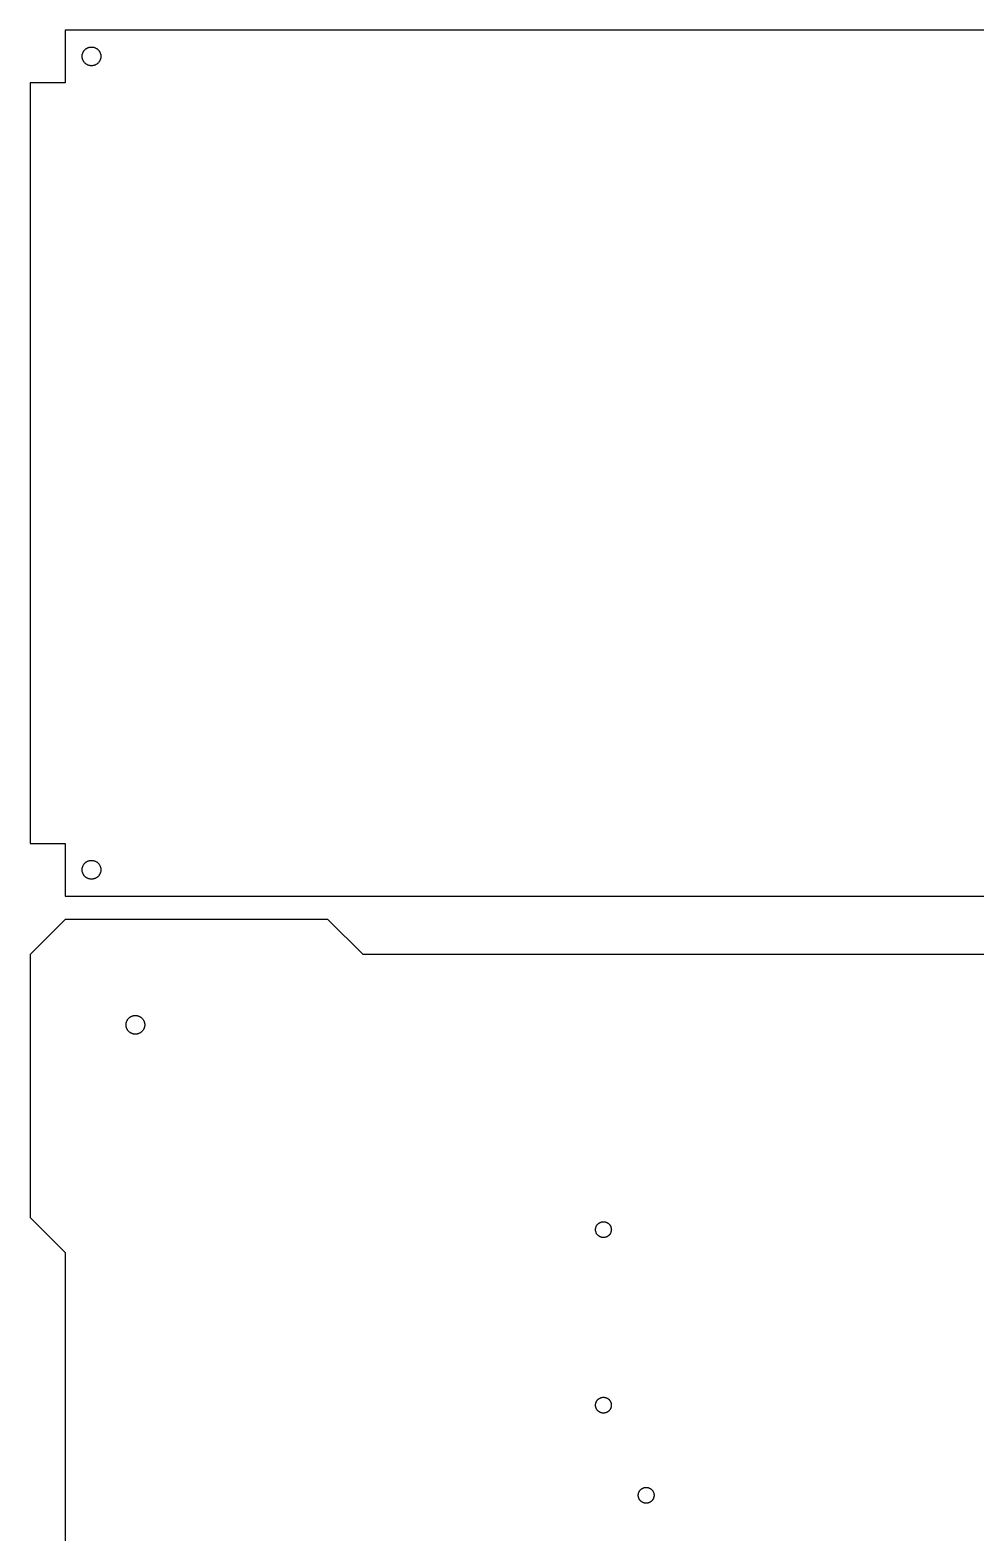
# Model space of a CAD drawing. Header units: metres. Extents: x 4 to 972, y 4 to 512.
# Drawn here: x 4 to 165.7, y 255.2 to 512 of the extents above; entities that cross this region are included whole.
import ezdxf

# ---------------------------------------------------------------- set-up
doc = ezdxf.new("R2010")
doc.units = ezdxf.units.M

msp = doc.modelspace()

# ---------------------------------------------------------------- linework, layer by layer
for p, q in [((318, 512), (10, 512)), ((10, 512), (10, 503)), ((13.2628, 508.515), (13.3141, 508.575)), ((13.3141, 508.575), (13.3683, 508.632)), ((13.3683, 508.632), (13.4252, 508.686)), ((13.4252, 508.686), (13.4847, 508.737)), ((13.4847, 508.737), (13.5466, 508.785)), ((13.5466, 508.785), (13.6108, 508.831)), ((13.6108, 508.831), (13.6772, 508.873)), ((13.6772, 508.873), (13.7455, 508.911)), ((13.7455, 508.911), (13.8157, 508.947)), ((13.8157, 508.947), (13.8875, 508.979)), ((13.8875, 508.979), (13.9608, 509.007)), ((13.9608, 509.007), (14.0354, 509.032)), ((14.0354, 509.032), (14.1111, 509.052)), ((14.1111, 509.052), (14.1878, 509.07)), ((14.1878, 509.07), (14.2652, 509.083)), ((14.2652, 509.083), (14.3431, 509.093)), ((14.3431, 509.093), (14.4215, 509.099)), ((14.4215, 509.099), (14.5, 509.1)), ((14.5, 509.1), (14.5785, 509.099)), ((14.5785, 509.099), (14.6569, 509.093)), ((14.6569, 509.093), (14.7348, 509.083)), ((14.7348, 509.083), (14.8122, 509.07)), ((14.8122, 509.07), (14.8889, 509.052)), ((14.8889, 509.052), (14.9646, 509.032)), ((14.9646, 509.032), (15.0392, 509.007)), ((15.0392, 509.007), (15.1125, 508.979)), ((15.1125, 508.979), (15.1843, 508.947)), ((15.1843, 508.947), (15.2544, 508.911)), ((15.2544, 508.911), (15.3228, 508.873)), ((15.3228, 508.873), (15.3892, 508.831)), ((15.3892, 508.831), (15.4534, 508.785)), ((15.4534, 508.785), (15.5153, 508.737)), ((15.5153, 508.737), (15.5748, 508.686)), ((15.5748, 508.686), (15.6317, 508.632)), ((15.6317, 508.632), (15.6859, 508.575)), ((15.6859, 508.575), (15.7372, 508.515)), ((12.8995, 507.5), (12.9015, 507.579)), ((12.9015, 507.421), (12.8995, 507.5)), ((12.9015, 507.579), (12.9072, 507.657)), ((12.9072, 507.343), (12.9015, 507.421)), ((12.9072, 507.657), (12.9169, 507.735)), ((12.9169, 507.265), (12.9072, 507.343)), ((12.9169, 507.735), (12.9303, 507.812)), ((12.9303, 507.188), (12.9169, 507.265)), ((12.9303, 507.812), (12.9475, 507.889)), ((12.9475, 507.111), (12.9303, 507.188)), ((12.9475, 507.889), (12.9685, 507.965)), ((12.9685, 507.035), (12.9475, 507.111)), ((12.9685, 507.965), (12.9931, 508.039)), ((12.9931, 506.961), (12.9685, 507.035)), ((12.9931, 508.039), (13.0214, 508.112)), ((13.0214, 506.888), (12.9931, 506.961)), ((13.0214, 508.112), (13.0532, 508.184)), ((13.0532, 506.816), (13.0214, 506.888)), ((13.0532, 508.184), (13.0885, 508.254)), ((13.0885, 506.746), (13.0532, 506.816)), ((13.0885, 508.254), (13.1272, 508.323)), ((13.1272, 506.677), (13.0885, 506.746)), ((13.1272, 508.323), (13.1693, 508.389)), ((13.1693, 506.611), (13.1272, 506.677)), ((13.1693, 508.389), (13.2145, 508.453)), ((13.2145, 506.547), (13.1693, 506.611)), ((13.2145, 508.453), (13.2628, 508.515)), ((13.2628, 506.485), (13.2145, 506.547)), ((13.3141, 506.425), (13.2628, 506.485)), ((13.3683, 506.368), (13.3141, 506.425)), ((13.4252, 506.314), (13.3683, 506.368)), ((13.4847, 506.263), (13.4252, 506.314)), ((13.5466, 506.214), (13.4847, 506.263)), ((13.6108, 506.169), (13.5466, 506.214)), ((13.6772, 506.127), (13.6108, 506.169)), ((13.7455, 506.089), (13.6772, 506.127)), ((13.8157, 506.053), (13.7455, 506.089)), ((13.8875, 506.021), (13.8157, 506.053)), ((13.9608, 505.993), (13.8875, 506.021)), ((14.0354, 505.968), (13.9608, 505.993)), ((14.1111, 505.948), (14.0354, 505.968)), ((14.9646, 505.968), (14.8889, 505.948)), ((15.0392, 505.993), (14.9646, 505.968)), ((15.1125, 506.021), (15.0392, 505.993)), ((15.1843, 506.053), (15.1125, 506.021)), ((15.2544, 506.089), (15.1843, 506.053)), ((15.3228, 506.127), (15.2544, 506.089)), ((15.3892, 506.169), (15.3228, 506.127)), ((15.4534, 506.214), (15.3892, 506.169)), ((15.5153, 506.263), (15.4534, 506.214)), ((15.5748, 506.314), (15.5153, 506.263)), ((15.6317, 506.368), (15.5748, 506.314)), ((15.6859, 506.425), (15.6317, 506.368)), ((15.7372, 506.485), (15.6859, 506.425)), ((15.7372, 508.515), (15.7855, 508.453)), ((15.7855, 506.547), (15.7372, 506.485)), ((15.7855, 508.453), (15.8307, 508.389)), ((15.8307, 506.611), (15.7855, 506.547)), ((15.8307, 508.389), (15.8727, 508.323)), ((15.8727, 506.677), (15.8307, 506.611)), ((15.8727, 508.323), (15.9115, 508.254)), ((15.9115, 506.746), (15.8727, 506.677)), ((15.9115, 508.254), (15.9468, 508.184)), ((15.9468, 506.816), (15.9115, 506.746)), ((15.9468, 508.184), (15.9786, 508.112)), ((15.9786, 506.888), (15.9468, 506.816)), ((15.9786, 508.112), (16.0069, 508.039)), ((16.0069, 506.961), (15.9786, 506.888)), ((16.0069, 508.039), (16.0315, 507.965)), ((16.0315, 507.035), (16.0069, 506.961)), ((16.0315, 507.965), (16.0525, 507.889)), ((16.0525, 507.111), (16.0315, 507.035)), ((16.0525, 507.889), (16.0697, 507.812)), ((16.0697, 507.188), (16.0525, 507.111)), ((16.0697, 507.812), (16.0831, 507.735)), ((16.0831, 507.265), (16.0697, 507.188)), ((16.0831, 507.735), (16.0927, 507.657)), ((16.0927, 507.343), (16.0831, 507.265)), ((16.0927, 507.657), (16.0985, 507.579)), ((16.0985, 507.421), (16.0927, 507.343)), ((16.0985, 507.579), (16.1004, 507.5)), ((16.1004, 507.5), (16.0985, 507.421)), ((14.1878, 505.93), (14.1111, 505.948)), ((14.2652, 505.917), (14.1878, 505.93)), ((14.3431, 505.907), (14.2652, 505.917)), ((14.4215, 505.901), (14.3431, 505.907)), ((14.5, 505.9), (14.4215, 505.901)), ((14.5785, 505.901), (14.5, 505.9)), ((14.6569, 505.907), (14.5785, 505.901)), ((14.7348, 505.917), (14.6569, 505.907)), ((14.8122, 505.93), (14.7348, 505.917)), ((14.8889, 505.948), (14.8122, 505.93)), ((10, 503), (4, 503)), ((4, 503), (4, 373)), ((4, 373), (10, 373)), ((10, 373), (10, 364)), ((13.6108, 369.831), (13.6772, 369.873)), ((13.6772, 369.873), (13.7455, 369.911)), ((13.7455, 369.911), (13.8157, 369.947)), ((13.8157, 369.947), (13.8875, 369.979)), ((13.8875, 369.979), (13.9608, 370.007)), ((13.9608, 370.007), (14.0354, 370.032)), ((14.0354, 370.032), (14.1111, 370.052)), ((14.1111, 370.052), (14.1878, 370.07)), ((14.1878, 370.07), (14.2652, 370.083)), ((14.2652, 370.083), (14.3431, 370.093)), ((14.3431, 370.093), (14.4215, 370.099)), ((14.4215, 370.099), (14.5, 370.1)), ((14.5, 370.1), (14.5785, 370.099)), ((14.5785, 370.099), (14.6569, 370.093)), ((14.6569, 370.093), (14.7348, 370.083)), ((14.7348, 370.083), (14.8122, 370.07)), ((14.8122, 370.07), (14.8889, 370.052)), ((14.8889, 370.052), (14.9646, 370.032)), ((14.9646, 370.032), (15.0392, 370.007)), ((15.0392, 370.007), (15.1125, 369.979)), ((15.1125, 369.979), (15.1843, 369.947)), ((15.1843, 369.947), (15.2544, 369.911)), ((15.2544, 369.911), (15.3228, 369.873)), ((15.3228, 369.873), (15.3892, 369.831)), ((12.8995, 368.5), (12.9015, 368.579)), ((12.9015, 368.421), (12.8995, 368.5)), ((12.9015, 368.579), (12.9072, 368.657)), ((12.9072, 368.343), (12.9015, 368.421)), ((12.9072, 368.657), (12.9169, 368.735)), ((12.9169, 368.265), (12.9072, 368.343)), ((12.9169, 368.735), (12.9303, 368.812)), ((12.9303, 368.188), (12.9169, 368.265)), ((12.9303, 368.812), (12.9475, 368.889)), ((12.9475, 368.111), (12.9303, 368.188)), ((12.9475, 368.889), (12.9685, 368.965)), ((12.9685, 368.035), (12.9475, 368.111)), ((12.9685, 368.965), (12.9931, 369.039)), ((12.9931, 367.961), (12.9685, 368.035)), ((12.9931, 369.039), (13.0214, 369.112)), ((13.0214, 367.888), (12.9931, 367.961)), ((13.0214, 369.112), (13.0532, 369.184)), ((13.0532, 367.816), (13.0214, 367.888)), ((13.0532, 369.184), (13.0885, 369.254)), ((13.0885, 367.746), (13.0532, 367.816)), ((13.0885, 369.254), (13.1272, 369.323)), ((13.1272, 367.677), (13.0885, 367.746)), ((13.1272, 369.323), (13.1693, 369.389)), ((13.1693, 367.611), (13.1272, 367.677)), ((13.1693, 369.389), (13.2145, 369.453)), ((13.2145, 367.547), (13.1693, 367.611)), ((13.2145, 369.453), (13.2628, 369.515)), ((13.2628, 367.485), (13.2145, 367.547)), ((13.2628, 369.515), (13.3141, 369.575)), ((13.3141, 367.425), (13.2628, 367.485)), ((13.3141, 369.575), (13.3683, 369.632)), ((13.3683, 367.368), (13.3141, 367.425)), ((13.3683, 369.632), (13.4252, 369.686)), ((13.4252, 367.314), (13.3683, 367.368)), ((13.4252, 369.686), (13.4847, 369.737)), ((13.4847, 367.263), (13.4252, 367.314)), ((13.4847, 369.737), (13.5466, 369.785)), ((13.5466, 369.785), (13.6108, 369.831)), ((15.3892, 369.831), (15.4534, 369.785)), ((15.4534, 369.785), (15.5153, 369.737)), ((15.5153, 369.737), (15.5748, 369.686)), ((15.5748, 367.314), (15.5153, 367.263)), ((15.5748, 369.686), (15.6317, 369.632)), ((15.6317, 367.368), (15.5748, 367.314)), ((15.6317, 369.632), (15.6859, 369.575)), ((15.6859, 367.425), (15.6317, 367.368)), ((15.6859, 369.575), (15.7372, 369.515)), ((15.7372, 367.485), (15.6859, 367.425)), ((15.7372, 369.515), (15.7855, 369.453)), ((15.7855, 367.547), (15.7372, 367.485)), ((15.7855, 369.453), (15.8307, 369.389)), ((15.8307, 367.611), (15.7855, 367.547)), ((15.8307, 369.389), (15.8727, 369.323)), ((15.8727, 367.677), (15.8307, 367.611)), ((15.8727, 369.323), (15.9115, 369.254)), ((15.9115, 367.746), (15.8727, 367.677)), ((15.9115, 369.254), (15.9468, 369.184)), ((15.9468, 367.816), (15.9115, 367.746)), ((15.9468, 369.184), (15.9786, 369.112)), ((15.9786, 367.888), (15.9468, 367.816)), ((15.9786, 369.112), (16.0069, 369.039)), ((16.0069, 367.961), (15.9786, 367.888)), ((16.0069, 369.039), (16.0315, 368.965)), ((16.0315, 368.035), (16.0069, 367.961)), ((16.0315, 368.965), (16.0525, 368.889)), ((16.0525, 368.111), (16.0315, 368.035)), ((16.0525, 368.889), (16.0697, 368.812)), ((16.0697, 368.188), (16.0525, 368.111)), ((16.0697, 368.812), (16.0831, 368.735)), ((16.0831, 368.265), (16.0697, 368.188)), ((16.0831, 368.735), (16.0927, 368.657)), ((16.0927, 368.343), (16.0831, 368.265)), ((16.0927, 368.657), (16.0985, 368.579)), ((16.0985, 368.421), (16.0927, 368.343)), ((16.0985, 368.579), (16.1004, 368.5)), ((16.1004, 368.5), (16.0985, 368.421)), ((13.5466, 367.214), (13.4847, 367.263)), ((13.6108, 367.169), (13.5466, 367.214)), ((13.6772, 367.127), (13.6108, 367.169)), ((13.7455, 367.089), (13.6772, 367.127)), ((13.8157, 367.053), (13.7455, 367.089)), ((13.8875, 367.021), (13.8157, 367.053)), ((13.9608, 366.993), (13.8875, 367.021)), ((14.0354, 366.968), (13.9608, 366.993)), ((14.1111, 366.948), (14.0354, 366.968)), ((14.1878, 366.93), (14.1111, 366.948)), ((14.2652, 366.917), (14.1878, 366.93)), ((14.3431, 366.907), (14.2652, 366.917)), ((14.4215, 366.901), (14.3431, 366.907)), ((14.5, 366.9), (14.4215, 366.901)), ((14.5785, 366.901), (14.5, 366.9)), ((14.6569, 366.907), (14.5785, 366.901)), ((14.7348, 366.917), (14.6569, 366.907)), ((14.8122, 366.93), (14.7348, 366.917)), ((14.8889, 366.948), (14.8122, 366.93)), ((14.9646, 366.968), (14.8889, 366.948)), ((15.0392, 366.993), (14.9646, 366.968)), ((15.1125, 367.021), (15.0392, 366.993)), ((15.1843, 367.053), (15.1125, 367.021)), ((15.2544, 367.089), (15.1843, 367.053)), ((15.3228, 367.127), (15.2544, 367.089)), ((15.3892, 367.169), (15.3228, 367.127)), ((15.4534, 367.214), (15.3892, 367.169)), ((15.5153, 367.263), (15.4534, 367.214)), ((10, 364), (318, 364)), ((10, 360), (4, 354)), ((54.9117, 360), (10, 360)), ((60.9117, 354), (54.9117, 360)), ((4, 354), (4, 309.088)), ((303.088, 354), (60.9117, 354)), ((20.3995, 342), (20.4015, 342.079)), ((20.4015, 341.921), (20.3995, 342)), ((20.4015, 342.079), (20.4072, 342.157)), ((20.4072, 341.843), (20.4015, 341.921)), ((20.4072, 342.157), (20.4169, 342.235)), ((20.4169, 341.765), (20.4072, 341.843)), ((20.4169, 342.235), (20.4303, 342.312)), ((20.4303, 341.688), (20.4169, 341.765)), ((20.4303, 342.312), (20.4475, 342.389)), ((20.4475, 341.611), (20.4303, 341.688)), ((20.4475, 342.389), (20.4685, 342.465)), ((20.4685, 341.535), (20.4475, 341.611)), ((20.4685, 342.465), (20.4931, 342.539)), ((20.4931, 342.539), (20.5214, 342.612)), ((20.5214, 342.612), (20.5532, 342.684)), ((20.5532, 342.684), (20.5885, 342.754)), ((20.5885, 342.754), (20.6272, 342.823)), ((20.6272, 342.823), (20.6693, 342.889)), ((20.6693, 342.889), (20.7145, 342.953)), ((20.7145, 342.953), (20.7628, 343.015)), ((20.7628, 343.015), (20.8141, 343.075)), ((20.8141, 343.075), (20.8683, 343.132)), ((20.8683, 343.132), (20.9252, 343.186)), ((20.9252, 343.186), (20.9847, 343.237)), ((20.9847, 343.237), (21.0466, 343.285)), ((21.0466, 343.285), (21.1108, 343.331)), ((21.1108, 343.331), (21.1772, 343.373)), ((21.1772, 343.373), (21.2455, 343.411)), ((21.2455, 343.411), (21.3157, 343.447)), ((21.3157, 343.447), (21.3875, 343.479)), ((21.3875, 343.479), (21.4608, 343.507)), ((21.4608, 343.507), (21.5354, 343.532)), ((21.5354, 343.532), (21.6111, 343.552)), ((21.6111, 343.552), (21.6878, 343.57)), ((21.6878, 343.57), (21.7652, 343.583)), ((21.7652, 343.583), (21.8431, 343.593)), ((21.8431, 343.593), (21.9215, 343.599)), ((21.9215, 343.599), (22, 343.6)), ((22, 343.6), (22.0785, 343.599)), ((22.0785, 343.599), (22.1569, 343.593)), ((22.1569, 343.593), (22.2348, 343.583)), ((22.2348, 343.583), (22.3122, 343.57)), ((22.3122, 343.57), (22.3889, 343.552)), ((22.3889, 343.552), (22.4646, 343.532)), ((22.4646, 343.532), (22.5392, 343.507)), ((22.5392, 343.507), (22.6125, 343.479)), ((22.6125, 343.479), (22.6843, 343.447)), ((22.6843, 343.447), (22.7544, 343.411)), ((22.7544, 343.411), (22.8228, 343.373)), ((22.8228, 343.373), (22.8892, 343.331)), ((22.8892, 343.331), (22.9534, 343.285)), ((22.9534, 343.285), (23.0153, 343.237)), ((23.0153, 343.237), (23.0748, 343.186)), ((23.0748, 343.186), (23.1317, 343.132)), ((23.1317, 343.132), (23.1859, 343.075)), ((23.1859, 343.075), (23.2372, 343.015)), ((23.2372, 343.015), (23.2855, 342.953)), ((23.2855, 342.953), (23.3307, 342.889)), ((23.3307, 342.889), (23.3727, 342.823)), ((23.3727, 342.823), (23.4115, 342.754)), ((23.4115, 342.754), (23.4468, 342.684)), ((23.4468, 342.684), (23.4786, 342.612)), ((23.4786, 342.612), (23.5069, 342.539)), ((23.5069, 342.539), (23.5315, 342.465)), ((23.5315, 342.465), (23.5525, 342.389)), ((23.5525, 341.611), (23.5315, 341.535)), ((23.5525, 342.389), (23.5697, 342.312)), ((23.5697, 341.688), (23.5525, 341.611)), ((23.5697, 342.312), (23.5831, 342.235)), ((23.5831, 341.765), (23.5697, 341.688)), ((23.5831, 342.235), (23.5927, 342.157)), ((23.5927, 341.843), (23.5831, 341.765)), ((23.5927, 342.157), (23.5985, 342.079)), ((23.5985, 341.921), (23.5927, 341.843)), ((23.5985, 342.079), (23.6004, 342)), ((23.6004, 342), (23.5985, 341.921)), ((20.4931, 341.461), (20.4685, 341.535)), ((20.5214, 341.388), (20.4931, 341.461)), ((20.5532, 341.316), (20.5214, 341.388)), ((20.5885, 341.246), (20.5532, 341.316)), ((20.6272, 341.177), (20.5885, 341.246)), ((20.6693, 341.111), (20.6272, 341.177)), ((20.7145, 341.047), (20.6693, 341.111)), ((20.7628, 340.985), (20.7145, 341.047)), ((20.8141, 340.925), (20.7628, 340.985)), ((20.8683, 340.868), (20.8141, 340.925)), ((20.9252, 340.814), (20.8683, 340.868)), ((20.9847, 340.763), (20.9252, 340.814)), ((21.0466, 340.714), (20.9847, 340.763)), ((21.1108, 340.669), (21.0466, 340.714)), ((21.1772, 340.627), (21.1108, 340.669)), ((21.2455, 340.589), (21.1772, 340.627)), ((21.3157, 340.553), (21.2455, 340.589)), ((21.3875, 340.521), (21.3157, 340.553)), ((21.4608, 340.493), (21.3875, 340.521)), ((21.5354, 340.468), (21.4608, 340.493)), ((21.6111, 340.448), (21.5354, 340.468)), ((21.6878, 340.43), (21.6111, 340.448)), ((21.7652, 340.417), (21.6878, 340.43)), ((21.8431, 340.407), (21.7652, 340.417)), ((21.9215, 340.401), (21.8431, 340.407)), ((22, 340.4), (21.9215, 340.401)), ((22.0785, 340.401), (22, 340.4)), ((22.1569, 340.407), (22.0785, 340.401)), ((22.2348, 340.417), (22.1569, 340.407)), ((22.3122, 340.43), (22.2348, 340.417)), ((22.3889, 340.448), (22.3122, 340.43)), ((22.4646, 340.468), (22.3889, 340.448)), ((22.5392, 340.493), (22.4646, 340.468)), ((22.6125, 340.521), (22.5392, 340.493)), ((22.6843, 340.553), (22.6125, 340.521)), ((22.7544, 340.589), (22.6843, 340.553)), ((22.8228, 340.627), (22.7544, 340.589)), ((22.8892, 340.669), (22.8228, 340.627)), ((22.9534, 340.714), (22.8892, 340.669)), ((23.0153, 340.763), (22.9534, 340.714)), ((23.0748, 340.814), (23.0153, 340.763)), ((23.1317, 340.868), (23.0748, 340.814)), ((23.1859, 340.925), (23.1317, 340.868)), ((23.2372, 340.985), (23.1859, 340.925)), ((23.2855, 341.047), (23.2372, 340.985)), ((23.3307, 341.111), (23.2855, 341.047)), ((23.3727, 341.177), (23.3307, 341.111)), ((23.4115, 341.246), (23.3727, 341.177)), ((23.4468, 341.316), (23.4115, 341.246)), ((23.4786, 341.388), (23.4468, 341.316)), ((23.5069, 341.461), (23.4786, 341.388)), ((23.5315, 341.535), (23.5069, 341.461)), ((4, 309.088), (10, 303.088)), ((101.363, 308.191), (101.423, 308.221)), ((101.423, 308.221), (101.483, 308.248)), ((101.483, 308.248), (101.545, 308.271)), ((101.545, 308.271), (101.608, 308.292)), ((101.608, 308.292), (101.672, 308.31)), ((101.672, 308.31), (101.737, 308.324)), ((101.737, 308.324), (101.802, 308.336)), ((101.802, 308.336), (101.868, 308.344)), ((101.868, 308.344), (101.934, 308.349)), ((101.934, 308.349), (102, 308.35)), ((102, 308.35), (102.066, 308.349)), ((102.066, 308.349), (102.132, 308.344)), ((102.132, 308.344), (102.198, 308.336)), ((102.198, 308.336), (102.263, 308.324)), ((102.263, 308.324), (102.328, 308.31)), ((102.328, 308.31), (102.392, 308.292)), ((102.392, 308.292), (102.455, 308.271)), ((102.455, 308.271), (102.517, 308.248)), ((102.517, 308.248), (102.577, 308.221)), ((102.577, 308.221), (102.637, 308.191)), ((100.65, 307), (100.651, 307.066)), ((100.651, 306.934), (100.65, 307)), ((100.651, 307.066), (100.656, 307.132)), ((100.656, 306.868), (100.651, 306.934)), ((100.656, 307.132), (100.664, 307.198)), ((100.664, 306.802), (100.656, 306.868)), ((100.664, 307.198), (100.676, 307.263)), ((100.676, 306.737), (100.664, 306.802)), ((100.676, 307.263), (100.69, 307.328)), ((100.69, 306.672), (100.676, 306.737)), ((100.69, 307.328), (100.708, 307.392)), ((100.708, 306.608), (100.69, 306.672)), ((100.708, 307.392), (100.729, 307.455)), ((100.729, 306.545), (100.708, 306.608)), ((100.729, 307.455), (100.752, 307.517)), ((100.752, 306.483), (100.729, 306.545)), ((100.752, 307.517), (100.779, 307.577)), ((100.779, 306.423), (100.752, 306.483)), ((100.779, 307.577), (100.809, 307.637)), ((100.809, 306.363), (100.779, 306.423)), ((100.809, 307.637), (100.842, 307.694)), ((100.842, 306.306), (100.809, 306.363)), ((100.842, 307.694), (100.877, 307.75)), ((100.877, 306.25), (100.842, 306.306)), ((100.877, 307.75), (100.915, 307.804)), ((100.915, 306.196), (100.877, 306.25)), ((100.915, 307.804), (100.956, 307.857)), ((100.956, 306.143), (100.915, 306.196)), ((100.956, 307.857), (100.999, 307.907)), ((100.999, 306.093), (100.956, 306.143)), ((100.999, 307.907), (101.045, 307.955)), ((101.045, 306.045), (100.999, 306.093)), ((101.045, 307.955), (101.093, 308.001)), ((101.093, 305.999), (101.045, 306.045)), ((101.093, 308.001), (101.143, 308.044)), ((101.143, 305.956), (101.093, 305.999)), ((101.143, 308.044), (101.196, 308.085)), ((101.196, 305.915), (101.143, 305.956)), ((101.196, 308.085), (101.25, 308.123)), ((101.25, 305.877), (101.196, 305.915)), ((101.25, 308.123), (101.306, 308.158)), ((101.306, 305.842), (101.25, 305.877)), ((101.306, 308.158), (101.363, 308.191)), ((101.363, 305.809), (101.306, 305.842)), ((101.423, 305.779), (101.363, 305.809)), ((101.483, 305.752), (101.423, 305.779)), ((101.545, 305.729), (101.483, 305.752)), ((101.608, 305.708), (101.545, 305.729)), ((101.672, 305.69), (101.608, 305.708)), ((101.737, 305.676), (101.672, 305.69)), ((101.802, 305.664), (101.737, 305.676)), ((101.868, 305.656), (101.802, 305.664)), ((101.934, 305.651), (101.868, 305.656)), ((102, 305.65), (101.934, 305.651)), ((102.066, 305.651), (102, 305.65)), ((102.132, 305.656), (102.066, 305.651)), ((102.198, 305.664), (102.132, 305.656)), ((102.263, 305.676), (102.198, 305.664)), ((102.328, 305.69), (102.263, 305.676)), ((102.392, 305.708), (102.328, 305.69)), ((102.455, 305.729), (102.392, 305.708)), ((102.517, 305.752), (102.455, 305.729)), ((102.577, 305.779), (102.517, 305.752)), ((102.637, 305.809), (102.577, 305.779)), ((102.637, 308.191), (102.694, 308.158)), ((102.694, 305.842), (102.637, 305.809)), ((102.694, 308.158), (102.75, 308.123)), ((102.75, 305.877), (102.694, 305.842)), ((102.75, 308.123), (102.804, 308.085)), ((102.804, 305.915), (102.75, 305.877)), ((102.804, 308.085), (102.857, 308.044)), ((102.857, 305.956), (102.804, 305.915)), ((102.857, 308.044), (102.907, 308.001)), ((102.907, 305.999), (102.857, 305.956)), ((102.907, 308.001), (102.955, 307.955)), ((102.955, 306.045), (102.907, 305.999)), ((102.955, 307.955), (103.001, 307.907)), ((103.001, 306.093), (102.955, 306.045)), ((103.001, 307.907), (103.044, 307.857)), ((103.044, 306.143), (103.001, 306.093)), ((103.044, 307.857), (103.085, 307.804)), ((103.085, 306.196), (103.044, 306.143)), ((103.085, 307.804), (103.123, 307.75)), ((103.123, 306.25), (103.085, 306.196)), ((103.123, 307.75), (103.158, 307.694)), ((103.158, 306.306), (103.123, 306.25)), ((103.158, 307.694), (103.191, 307.637)), ((103.191, 306.363), (103.158, 306.306)), ((103.191, 307.637), (103.221, 307.577)), ((103.221, 306.423), (103.191, 306.363)), ((103.221, 307.577), (103.248, 307.517)), ((103.248, 306.483), (103.221, 306.423)), ((103.248, 307.517), (103.271, 307.455)), ((103.271, 306.545), (103.248, 306.483)), ((103.271, 307.455), (103.292, 307.392)), ((103.292, 306.608), (103.271, 306.545)), ((103.292, 307.392), (103.31, 307.328)), ((103.31, 306.672), (103.292, 306.608)), ((103.31, 307.328), (103.324, 307.263)), ((103.324, 306.737), (103.31, 306.672)), ((103.324, 307.263), (103.336, 307.198)), ((103.336, 306.802), (103.324, 306.737)), ((103.336, 307.198), (103.344, 307.132)), ((103.344, 306.868), (103.336, 306.802)), ((103.344, 307.132), (103.349, 307.066)), ((103.349, 306.934), (103.344, 306.868)), ((103.349, 307.066), (103.35, 307)), ((103.35, 307), (103.349, 306.934)), ((10, 303.088), (10, 60.9117)), ((100.69, 277.328), (100.708, 277.392)), ((100.708, 277.392), (100.729, 277.455)), ((100.729, 277.455), (100.752, 277.517)), ((100.752, 277.517), (100.779, 277.577)), ((100.779, 277.577), (100.809, 277.637)), ((100.809, 277.637), (100.842, 277.694)), ((100.842, 277.694), (100.877, 277.75)), ((100.877, 277.75), (100.915, 277.804)), ((100.915, 277.804), (100.956, 277.857)), ((100.956, 277.857), (100.999, 277.907)), ((100.999, 277.907), (101.045, 277.955)), ((101.045, 277.955), (101.093, 278.001)), ((101.093, 278.001), (101.143, 278.044)), ((101.143, 278.044), (101.196, 278.085)), ((101.196, 278.085), (101.25, 278.123)), ((101.25, 278.123), (101.306, 278.158)), ((101.306, 278.158), (101.363, 278.191)), ((101.363, 278.191), (101.423, 278.221)), ((101.423, 278.221), (101.483, 278.248)), ((101.483, 278.248), (101.545, 278.271)), ((101.545, 278.271), (101.608, 278.292)), ((101.608, 278.292), (101.672, 278.31)), ((101.672, 278.31), (101.737, 278.324)), ((101.737, 278.324), (101.802, 278.336)), ((101.802, 278.336), (101.868, 278.344)), ((101.868, 278.344), (101.934, 278.349)), ((101.934, 278.349), (102, 278.35)), ((102, 278.35), (102.066, 278.349)), ((102.066, 278.349), (102.132, 278.344)), ((102.132, 278.344), (102.198, 278.336)), ((102.198, 278.336), (102.263, 278.324)), ((102.263, 278.324), (102.328, 278.31)), ((102.328, 278.31), (102.392, 278.292)), ((102.392, 278.292), (102.455, 278.271)), ((102.455, 278.271), (102.517, 278.248)), ((102.517, 278.248), (102.577, 278.221)), ((102.577, 278.221), (102.637, 278.191)), ((102.637, 278.191), (102.694, 278.158)), ((102.694, 278.158), (102.75, 278.123)), ((102.75, 278.123), (102.804, 278.085)), ((102.804, 278.085), (102.857, 278.044)), ((102.857, 278.044), (102.907, 278.001)), ((102.907, 278.001), (102.955, 277.955)), ((102.955, 277.955), (103.001, 277.907)), ((103.001, 277.907), (103.044, 277.857)), ((103.044, 277.857), (103.085, 277.804)), ((103.085, 277.804), (103.123, 277.75)), ((103.123, 277.75), (103.158, 277.694)), ((103.158, 277.694), (103.191, 277.637)), ((103.191, 277.637), (103.221, 277.577)), ((103.221, 277.577), (103.248, 277.517)), ((103.248, 277.517), (103.271, 277.455)), ((103.271, 277.455), (103.292, 277.392)), ((103.292, 277.392), (103.31, 277.328)), ((100.65, 277), (100.651, 277.066)), ((100.651, 276.934), (100.65, 277)), ((100.651, 277.066), (100.656, 277.132)), ((100.656, 276.868), (100.651, 276.934)), ((100.656, 277.132), (100.664, 277.198)), ((100.664, 276.802), (100.656, 276.868)), ((100.664, 277.198), (100.676, 277.263)), ((100.676, 276.737), (100.664, 276.802)), ((100.676, 277.263), (100.69, 277.328)), ((100.69, 276.672), (100.676, 276.737)), ((100.708, 276.608), (100.69, 276.672)), ((100.729, 276.545), (100.708, 276.608)), ((100.752, 276.483), (100.729, 276.545)), ((100.779, 276.423), (100.752, 276.483)), ((100.809, 276.363), (100.779, 276.423)), ((100.842, 276.306), (100.809, 276.363)), ((100.877, 276.25), (100.842, 276.306)), ((100.915, 276.196), (100.877, 276.25)), ((100.956, 276.143), (100.915, 276.196)), ((100.999, 276.093), (100.956, 276.143)), ((101.045, 276.045), (100.999, 276.093)), ((101.093, 275.999), (101.045, 276.045)), ((101.143, 275.956), (101.093, 275.999)), ((101.196, 275.915), (101.143, 275.956)), ((101.25, 275.877), (101.196, 275.915)), ((101.306, 275.842), (101.25, 275.877)), ((101.363, 275.809), (101.306, 275.842)), ((101.423, 275.779), (101.363, 275.809)), ((101.483, 275.752), (101.423, 275.779)), ((101.545, 275.729), (101.483, 275.752)), ((101.608, 275.708), (101.545, 275.729)), ((101.672, 275.69), (101.608, 275.708)), ((101.737, 275.676), (101.672, 275.69)), ((101.802, 275.664), (101.737, 275.676)), ((101.868, 275.656), (101.802, 275.664)), ((101.934, 275.651), (101.868, 275.656)), ((102, 275.65), (101.934, 275.651)), ((102.066, 275.651), (102, 275.65)), ((102.132, 275.656), (102.066, 275.651)), ((102.198, 275.664), (102.132, 275.656)), ((102.263, 275.676), (102.198, 275.664)), ((102.328, 275.69), (102.263, 275.676)), ((102.392, 275.708), (102.328, 275.69)), ((102.455, 275.729), (102.392, 275.708)), ((102.517, 275.752), (102.455, 275.729)), ((102.577, 275.779), (102.517, 275.752)), ((102.637, 275.809), (102.577, 275.779)), ((102.694, 275.842), (102.637, 275.809)), ((102.75, 275.877), (102.694, 275.842)), ((102.804, 275.915), (102.75, 275.877)), ((102.857, 275.956), (102.804, 275.915)), ((102.907, 275.999), (102.857, 275.956)), ((102.955, 276.045), (102.907, 275.999)), ((103.001, 276.093), (102.955, 276.045)), ((103.044, 276.143), (103.001, 276.093)), ((103.085, 276.196), (103.044, 276.143)), ((103.123, 276.25), (103.085, 276.196)), ((103.158, 276.306), (103.123, 276.25)), ((103.191, 276.363), (103.158, 276.306)), ((103.221, 276.423), (103.191, 276.363)), ((103.248, 276.483), (103.221, 276.423)), ((103.271, 276.545), (103.248, 276.483)), ((103.292, 276.608), (103.271, 276.545)), ((103.31, 276.672), (103.292, 276.608)), ((103.31, 277.328), (103.324, 277.263)), ((103.324, 276.737), (103.31, 276.672)), ((103.324, 277.263), (103.336, 277.198)), ((103.336, 276.802), (103.324, 276.737)), ((103.336, 277.198), (103.344, 277.132)), ((103.344, 276.868), (103.336, 276.802)), ((103.344, 277.132), (103.349, 277.066)), ((103.349, 276.934), (103.344, 276.868)), ((103.349, 277.066), (103.35, 277)), ((103.35, 277), (103.349, 276.934)), ((107.99, 261.926), (108.008, 261.99)), ((108.008, 261.99), (108.029, 262.053)), ((108.029, 262.053), (108.052, 262.115)), ((108.052, 262.115), (108.079, 262.176)), ((108.079, 262.176), (108.109, 262.235)), ((108.109, 262.235), (108.142, 262.292)), ((108.142, 262.292), (108.177, 262.348)), ((108.177, 262.348), (108.215, 262.403)), ((108.215, 262.403), (108.256, 262.455)), ((108.256, 262.455), (108.299, 262.505)), ((108.299, 262.505), (108.345, 262.553)), ((108.345, 262.553), (108.393, 262.599)), ((108.393, 262.599), (108.443, 262.642)), ((108.443, 262.642), (108.496, 262.683)), ((108.496, 262.683), (108.55, 262.721)), ((108.55, 262.721), (108.606, 262.756)), ((108.606, 262.756), (108.663, 262.789)), ((108.663, 262.789), (108.723, 262.819)), ((108.723, 262.819), (108.783, 262.846)), ((108.783, 262.846), (108.845, 262.87)), ((108.845, 262.87), (108.908, 262.89)), ((108.908, 262.89), (108.972, 262.908)), ((108.972, 262.908), (109.037, 262.923)), ((109.037, 262.923), (109.102, 262.934)), ((109.102, 262.934), (109.168, 262.942)), ((109.168, 262.942), (109.234, 262.947)), ((109.234, 262.947), (109.3, 262.949)), ((109.3, 262.949), (109.366, 262.947)), ((109.366, 262.947), (109.432, 262.942)), ((109.432, 262.942), (109.498, 262.934)), ((109.498, 262.934), (109.563, 262.923)), ((109.563, 262.923), (109.628, 262.908)), ((109.628, 262.908), (109.692, 262.89)), ((109.692, 262.89), (109.755, 262.87)), ((109.755, 262.87), (109.817, 262.846)), ((109.817, 262.846), (109.877, 262.819)), ((109.877, 262.819), (109.937, 262.789)), ((109.937, 262.789), (109.994, 262.756)), ((109.994, 262.756), (110.05, 262.721)), ((110.05, 262.721), (110.104, 262.683)), ((110.104, 262.683), (110.157, 262.642)), ((110.157, 262.642), (110.207, 262.599)), ((110.207, 262.599), (110.255, 262.553)), ((110.255, 262.553), (110.301, 262.505)), ((110.301, 262.505), (110.344, 262.455)), ((110.344, 262.455), (110.385, 262.403)), ((110.385, 262.403), (110.423, 262.348)), ((110.423, 262.348), (110.458, 262.292)), ((110.458, 262.292), (110.491, 262.235)), ((110.491, 262.235), (110.521, 262.176)), ((110.521, 262.176), (110.548, 262.115)), ((110.548, 262.115), (110.571, 262.053)), ((110.571, 262.053), (110.592, 261.99)), ((110.592, 261.99), (110.61, 261.926)), ((107.95, 261.598), (107.951, 261.664)), ((107.951, 261.532), (107.95, 261.598)), ((107.951, 261.664), (107.956, 261.731)), ((107.956, 261.466), (107.951, 261.532)), ((107.956, 261.731), (107.964, 261.796)), ((107.964, 261.4), (107.956, 261.466)), ((107.964, 261.796), (107.976, 261.862)), ((107.976, 261.335), (107.964, 261.4)), ((107.976, 261.862), (107.99, 261.926)), ((107.99, 261.27), (107.976, 261.335)), ((108.008, 261.206), (107.99, 261.27)), ((108.029, 261.143), (108.008, 261.206)), ((108.052, 261.081), (108.029, 261.143)), ((108.079, 261.021), (108.052, 261.081)), ((108.109, 260.962), (108.079, 261.021)), ((108.142, 260.904), (108.109, 260.962)), ((108.177, 260.848), (108.142, 260.904)), ((108.215, 260.794), (108.177, 260.848)), ((108.256, 260.742), (108.215, 260.794)), ((108.299, 260.691), (108.256, 260.742)), ((108.345, 260.643), (108.299, 260.691)), ((108.393, 260.598), (108.345, 260.643)), ((108.443, 260.554), (108.393, 260.598)), ((108.496, 260.514), (108.443, 260.554)), ((108.55, 260.475), (108.496, 260.514)), ((108.606, 260.44), (108.55, 260.475)), ((108.663, 260.407), (108.606, 260.44)), ((108.723, 260.377), (108.663, 260.407)), ((108.783, 260.351), (108.723, 260.377)), ((108.845, 260.327), (108.783, 260.351)), ((108.908, 260.306), (108.845, 260.327)), ((108.972, 260.288), (108.908, 260.306)), ((109.037, 260.274), (108.972, 260.288)), ((109.102, 260.262), (109.037, 260.274)), ((109.168, 260.254), (109.102, 260.262)), ((109.234, 260.249), (109.168, 260.254)), ((109.3, 260.248), (109.234, 260.249)), ((109.366, 260.249), (109.3, 260.248)), ((109.432, 260.254), (109.366, 260.249)), ((109.498, 260.262), (109.432, 260.254)), ((109.563, 260.274), (109.498, 260.262)), ((109.628, 260.288), (109.563, 260.274)), ((109.692, 260.306), (109.628, 260.288)), ((109.755, 260.327), (109.692, 260.306)), ((109.817, 260.351), (109.755, 260.327)), ((109.877, 260.377), (109.817, 260.351)), ((109.937, 260.407), (109.877, 260.377)), ((109.994, 260.44), (109.937, 260.407)), ((110.05, 260.475), (109.994, 260.44)), ((110.104, 260.514), (110.05, 260.475)), ((110.157, 260.554), (110.104, 260.514)), ((110.207, 260.598), (110.157, 260.554)), ((110.255, 260.643), (110.207, 260.598)), ((110.301, 260.691), (110.255, 260.643)), ((110.344, 260.742), (110.301, 260.691)), ((110.385, 260.794), (110.344, 260.742)), ((110.423, 260.848), (110.385, 260.794)), ((110.458, 260.904), (110.423, 260.848)), ((110.491, 260.962), (110.458, 260.904)), ((110.521, 261.021), (110.491, 260.962)), ((110.548, 261.081), (110.521, 261.021)), ((110.571, 261.143), (110.548, 261.081)), ((110.592, 261.206), (110.571, 261.143)), ((110.61, 261.27), (110.592, 261.206)), ((110.61, 261.926), (110.624, 261.862)), ((110.624, 261.335), (110.61, 261.27)), ((110.624, 261.862), (110.636, 261.796)), ((110.636, 261.4), (110.624, 261.335)), ((110.636, 261.796), (110.644, 261.731)), ((110.644, 261.466), (110.636, 261.4)), ((110.644, 261.731), (110.649, 261.664)), ((110.649, 261.532), (110.644, 261.466)), ((110.649, 261.664), (110.65, 261.598)), ((110.65, 261.598), (110.649, 261.532))]:
    msp.add_line(p, q)

doc.saveas('drawing.dxf')
